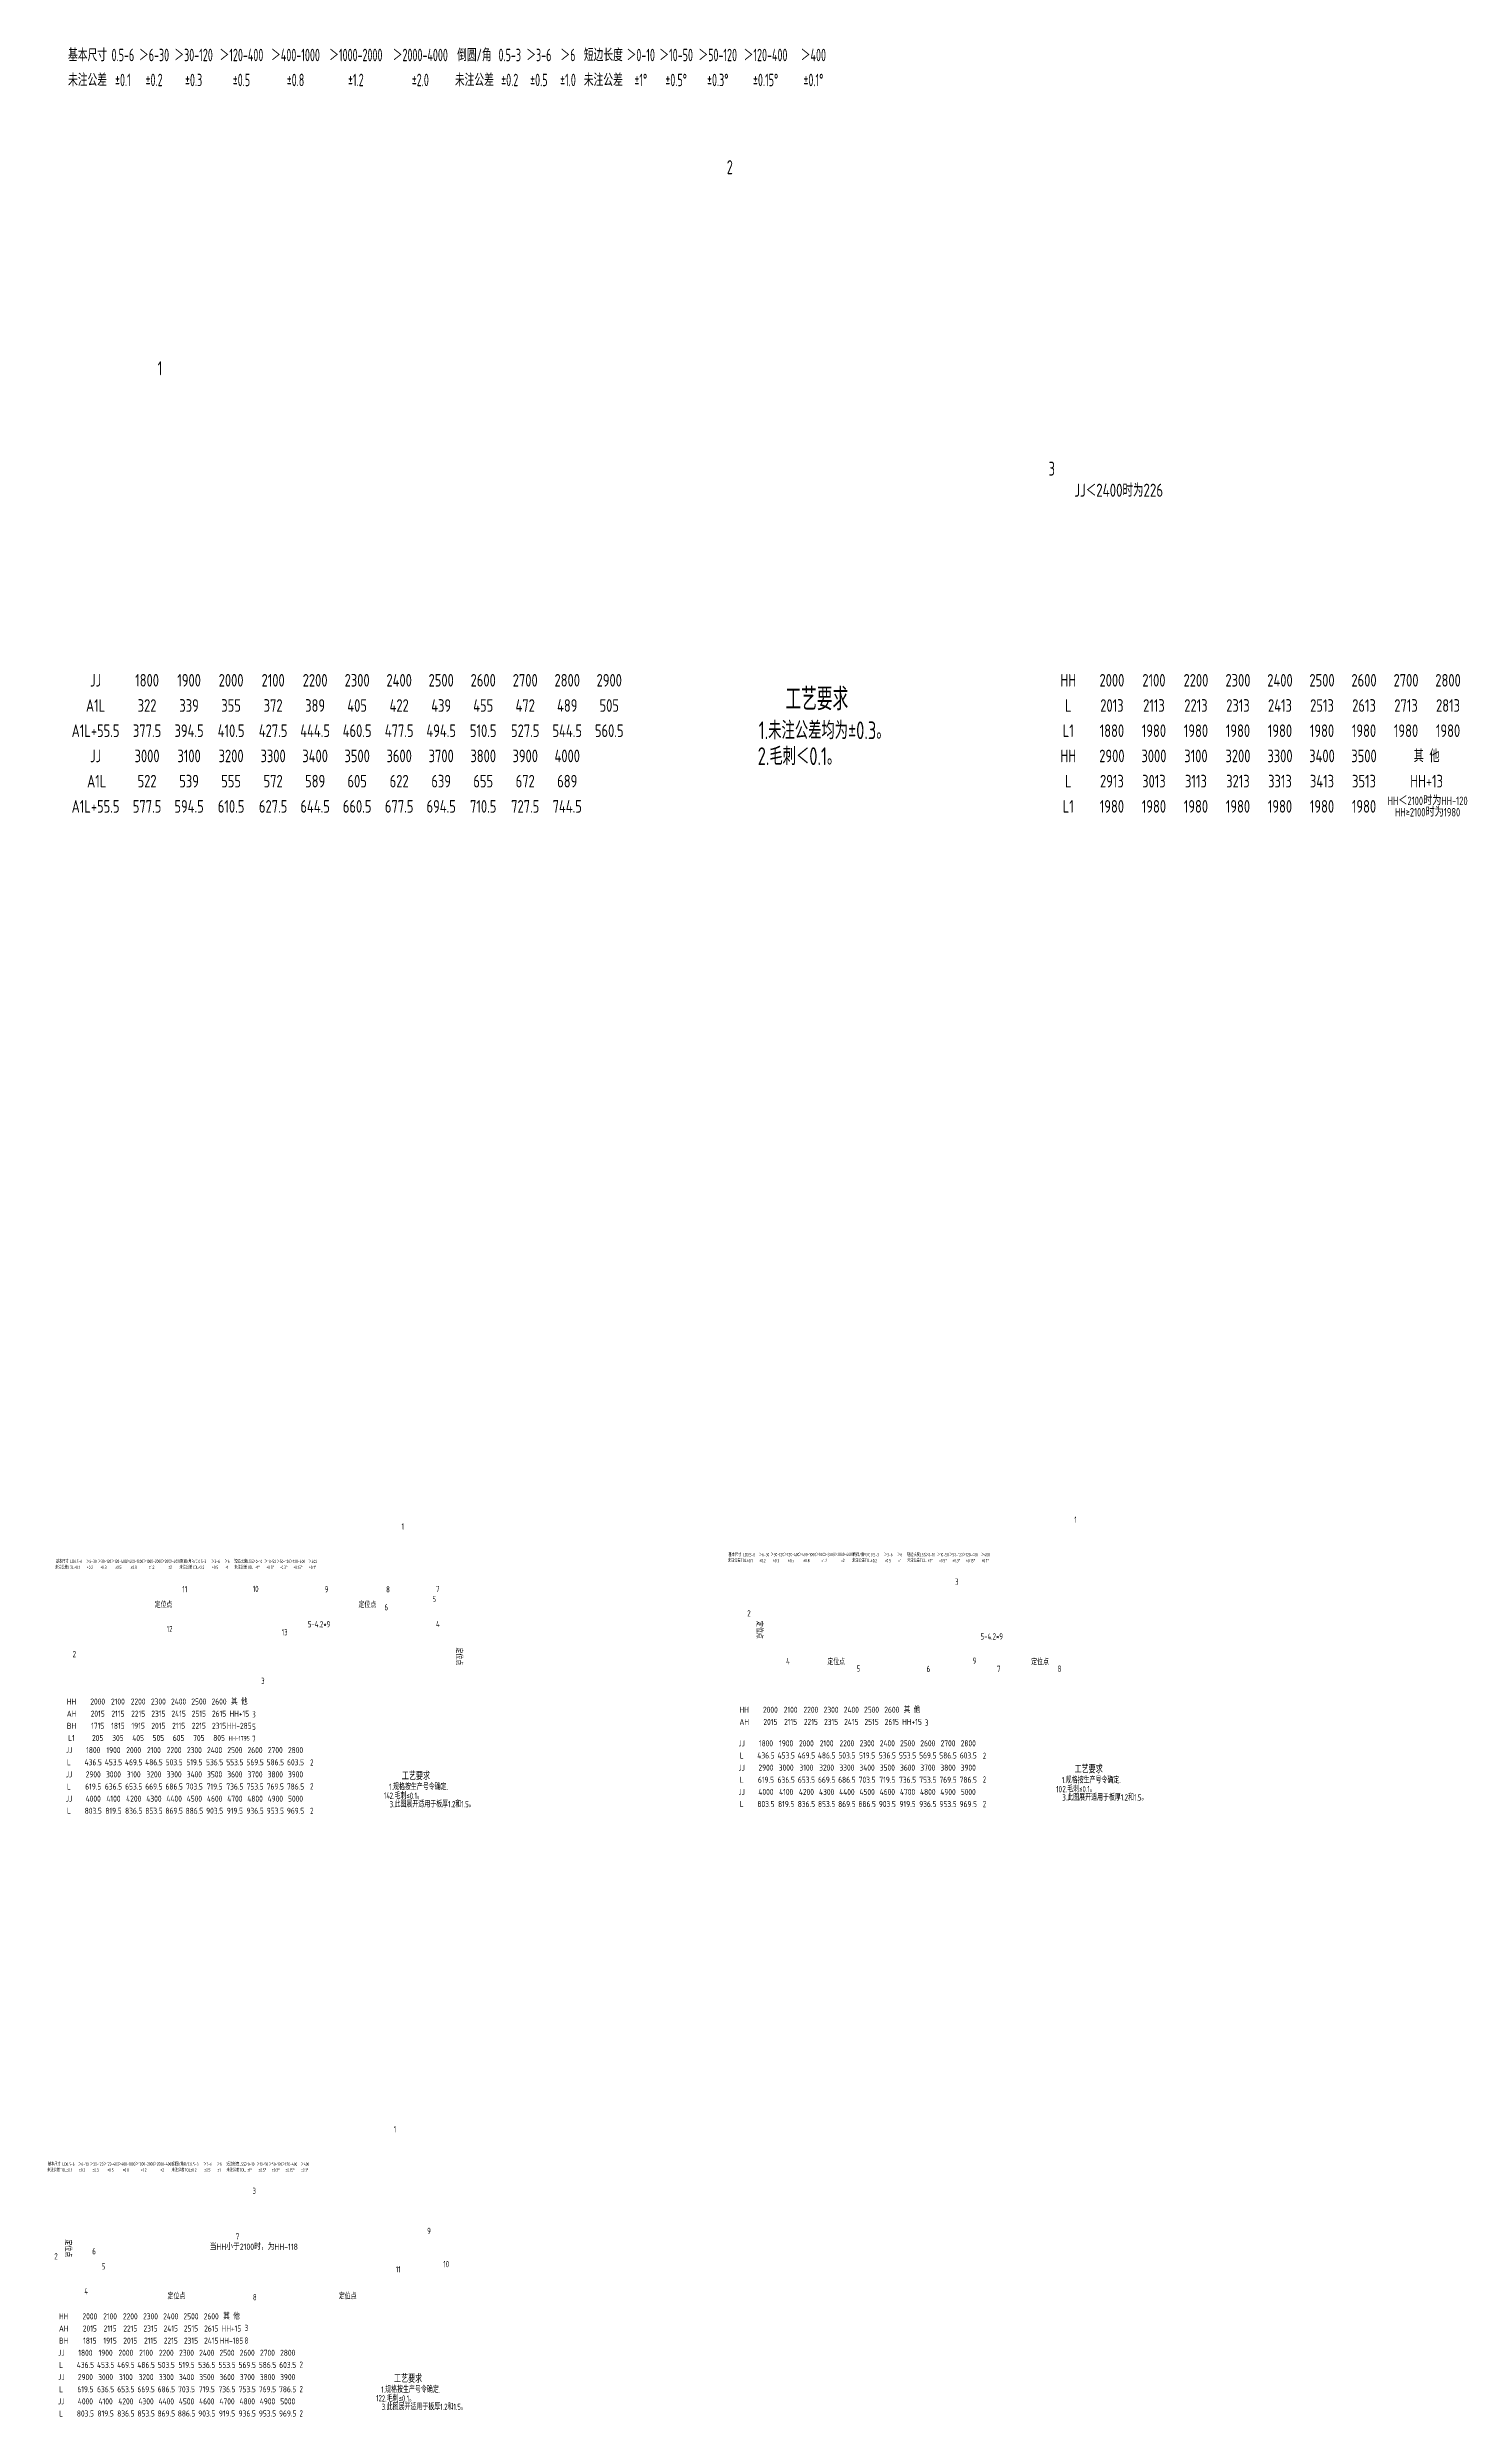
# Model space of a CAD drawing. Header units: inches. Extents: x 14216 to 120088, y -29410 to 23559.
# Drawn here: x 57208 to 60242, y 14715 to 19789 of the extents above; entities that cross this region are included whole.
import ezdxf
from ezdxf.enums import TextEntityAlignment as Align

# ---------------------------------------------------------------- set-up
doc = ezdxf.new("R2010")
doc.units = ezdxf.units.IN
doc.header["$LTSCALE"] = 0.3
doc.header["$MEASUREMENT"] = 0
for name, color, linetype in [('2', 2, 'Continuous'), ('2细实线', 2, 'Continuous'), ('6', 3, 'Continuous'), ('7', 4, 'Continuous')]:
    doc.layers.add(name, color=color, linetype=linetype)
doc.layers.add('粗实线', color=7, linetype='Continuous', lineweight=30)
doc.styles.add('HZ', font='isocp2.shx', dxfattribs={"width": 0.7, "bigfont": 'hztxt.shx'})

msp = doc.modelspace()

# ---------------------------------------------------------------- texts
at = {"layer": '2', "color": 4, "style": 'HZ', "width": 0.7}
for s, height, p in [('2', 30, (58663.374, 19517.058)), ('1', 30, (57444.43, 19086.427)), ('3', 30, (59352.923, 18871.641)), ('12', 13.5, (57463.643, 16395.159)), ('14', 13.5, (57928.952, 16038.58)), ('3', 13.5, (57647.41, 15192.079)), ('9', 13.5, (58021.52, 15106.304)), ('6', 13.5, (57304.136, 15062.813)), ('7', 13.5, (57611.589, 15094.142)), ('2', 13.5, (57222.976, 15052.058)), ('5', 13.5, (57324.451, 15030.598)), ('11', 13.5, (57954.216, 15023.99)), ('10', 13.5, (58055.98, 15035.336)), ('4', 13.5, (57287.318, 14977.306)), ('8', 13.5, (57648.358, 14964.476)), ('8', 13.5, (57630.414, 14871.699)), ('3', 13.5, (57630.751, 14898.563)), ('2', 13.5, (57748.124, 14819.989)), ('2', 13.5, (57748.124, 14767.592)), ('2', 13.5, (57748.124, 14715.46)), ('12', 13.5, (57912.153, 14748.069))]:
    msp.add_text(s, height=height, dxfattribs=at).set_placement(p)
at = {"layer": '2', "color": 6, "style": 'HZ', "width": 0.8}
msp.add_text('JJ＜2400时为226', height=28, dxfattribs=at).set_placement((59502.851, 18840.301), align=Align.MIDDLE_CENTER)
at = {"layer": '2', "color": 6, "style": 'HZ'}
for s, height, width, p in [('1.未注公差均为±0.3。', 38, 0.75, (58731.628, 18307.249)), ('2.毛刺＜0.1。', 38, 0.75, (58729.482, 18251.854)), ('定位点', 12.5, 0.75, (57437.775, 16447.472)), ('定位点', 12.5, 0.75, (57874.318, 16447.472)), ('定位点', 12.5, 0.75, (58878.717, 16325.305)), ('定位点', 12.5, 0.75, (59315.261, 16324.923)), ('1.规格按生产号令确定.', 13.5, 0.7, (59380.841, 16071.689)), ('1.规格按生产号令确定.', 13.5, 0.7, (57939.898, 16057.175)), ('3.此图展开适用于板厚1.2和1.5。', 13.5, 0.7, (57941.004, 16020.067)), ('2.毛刺≤0.1。', 13.5, 0.7, (57941.307, 16038.021)), ('3.此图展开适用于板厚1.2和1.5。', 13.5, 0.7, (59381.946, 16034.581)), ('2.毛刺≤0.1。', 13.5, 0.7, (59382.25, 16052.535)), ('定位点', 12.5, 0.75, (57465.498, 14966.958)), ('定位点', 12.5, 0.75, (57832.348, 14966.958)), ('1.规格按生产号令确定.', 13.5, 0.7, (57923.099, 14766.663)), ('3.此图展开适用于板厚1.2和1.5。', 13.5, 0.7, (57924.205, 14729.555)), ('2.毛刺≤0.1。', 13.5, 0.7, (57924.509, 14747.509))]:
    msp.add_text(s, height=height, dxfattribs=dict(at, width=width)).set_placement(p)
at = {"layer": '2', "style": 'HZ', "width": 0.8}
for s, p in [('HH＜2100时为HH-120', (60164.577, 18175.221)), ('HH≥2100时为1980', (60164.577, 18150.792))]:
    msp.add_text(s, height=18.225, dxfattribs=at).set_placement(p, align=Align.MIDDLE_CENTER)
at = {"layer": '2', "color": 6, "style": 'HZ', "width": 0.75}
for p in [(58726.894, 16419.07), (58083.122, 16362.387), (57245.772, 15094.89)]:
    msp.add_text('定位点', height=12.5, rotation=270, dxfattribs=at).set_placement(p)
at = {"layer": '2', "color": 6, "ltscale": 50, "style": 'HZ', "width": 0.8}
msp.add_text('当HH小于2100时，为HH-118', height=13.5, dxfattribs=at).set_placement((57650.163, 15079.166), align=Align.MIDDLE_CENTER)
at = {"layer": '2', "color": 6, "ltscale": 50, "char_height": 13.5, "attachment_point": 5, "style": 'HZ'}
for insert in [(57789.93, 16412.194), (59230.873, 16386.064)]:
    msp.add_mtext('\\A1;5-4.2*9', dxfattribs=dict(at, insert=insert))
at = {"layer": '2细实线', "linetype": 'ByBlock', "style": 'HZ', "width": 0.65}
for s, p in [('基本尺寸', (57294.016, 19772.255)), ('0.5-6', (57369.751, 19772.255)), ('＞6-30', (57436.576, 19772.255)), ('＞30-120', (57521.221, 19772.255)), ('＞120-400', (57623.686, 19772.255)), ('＞400-1000', (57739.516, 19772.255)), ('＞1000-2000', (57868.711, 19772.255)), ('＞2000-4000', (58006.816, 19772.255)), ('倒圆/角', (58122.646, 19772.255)), ('0.5-3', (58198.381, 19772.255)), ('＞3-6', (58260.751, 19772.255)), ('＞6', (58323.121, 19772.255)), ('短边长度', (58398.856, 19772.255)), ('＞0-10', (58479.046, 19772.255)), ('＞10-50', (58554.781, 19772.255)), ('＞50-120', (58643.881, 19772.255)), ('＞120-400', (58746.346, 19772.255)), ('＞400', (58848.811, 19772.255)), ('未注公差', (57294.016, 19718.795)), ('未注公差', (58122.646, 19718.795)), ('未注公差', (58398.856, 19718.795)), ('%%p0.1', (57369.751, 19718.795)), ('%%p0.2', (57436.576, 19718.795)), ('%%p0.3', (57521.221, 19718.795)), ('%%p0.5', (57623.686, 19718.795)), ('%%p0.8', (57739.516, 19718.795)), ('%%p1.2', (57868.711, 19718.795)), ('%%p2.0', (58006.816, 19718.795)), ('%%p0.2', (58198.381, 19718.795)), ('%%p0.5', (58260.751, 19718.795)), ('%%p1.0', (58323.121, 19718.795)), ('%%p1%%d', (58479.046, 19718.795)), ('%%p0.5%%d', (58554.781, 19718.795)), ('%%p0.3%%d', (58643.881, 19718.795)), ('%%p0.15%%d', (58746.346, 19718.795)), ('%%p0.1%%d', (58848.811, 19718.795))]:
    msp.add_text(s, height=26.73, dxfattribs=at).set_placement(p, align=Align.MIDDLE_CENTER)
at = {"layer": '2细实线', "style": 'HZ', "width": 0.8}
for s, height, p in [('JJ', 27, (57311.27, 18433.379)), ('1800', 27, (57421.553, 18433.379)), ('1900', 27, (57511.553, 18433.379)), ('2000', 27, (57601.553, 18433.379)), ('2100', 27, (57691.553, 18433.379)), ('2200', 27, (57781.553, 18433.379)), ('2300', 27, (57871.553, 18433.379)), ('2400', 27, (57961.553, 18433.379)), ('2500', 27, (58051.553, 18433.379)), ('2600', 27, (58141.553, 18433.379)), ('2700', 27, (58231.553, 18433.379)), ('2800', 27, (58321.553, 18433.379)), ('2900', 27, (58411.553, 18433.379)), ('HH', 27, (59394.767, 18433.379)), ('2000', 27, (59488.216, 18433.379)), ('2100', 27, (59578.216, 18433.379)), ('2200', 27, (59668.216, 18433.379)), ('2300', 27, (59758.216, 18433.379)), ('2400', 27, (59848.216, 18433.379)), ('2500', 27, (59938.216, 18433.379)), ('2600', 27, (60028.216, 18433.379)), ('2700', 27, (60118.216, 18433.379)), ('2800', 27, (60208.216, 18433.379)), ('A1L', 27, (57311.27, 18379.379)), ('322', 27, (57421.553, 18379.379)), ('339', 27, (57511.553, 18379.379)), ('355', 27, (57601.553, 18379.379)), ('372', 27, (57691.553, 18379.379)), ('389', 27, (57781.553, 18379.379)), ('405', 27, (57871.553, 18379.379)), ('422', 27, (57961.553, 18379.379)), ('439', 27, (58051.553, 18379.379)), ('455', 27, (58141.553, 18379.379)), ('472', 27, (58231.553, 18379.379)), ('489', 27, (58321.553, 18379.379)), ('505', 27, (58411.553, 18379.379)), ('L', 27, (59394.767, 18379.379)), ('2013', 27, (59488.216, 18379.379)), ('2113', 27, (59578.216, 18379.379)), ('2213', 27, (59668.216, 18379.379)), ('2313', 27, (59758.216, 18379.379)), ('2413', 27, (59848.216, 18379.379)), ('2513', 27, (59938.216, 18379.379)), ('2613', 27, (60028.216, 18379.379)), ('2713', 27, (60118.216, 18379.379)), ('2813', 27, (60208.216, 18379.379)), ('A1L+55.5', 27, (57311.27, 18325.379)), ('377.5', 27, (57421.553, 18325.379)), ('394.5', 27, (57511.553, 18325.379)), ('410.5', 27, (57601.553, 18325.379)), ('427.5', 27, (57691.553, 18325.379)), ('444.5', 27, (57781.553, 18325.379)), ('460.5', 27, (57871.553, 18325.379)), ('477.5', 27, (57961.553, 18325.379)), ('494.5', 27, (58051.553, 18325.379)), ('510.5', 27, (58141.553, 18325.379)), ('527.5', 27, (58231.553, 18325.379)), ('544.5', 27, (58321.553, 18325.379)), ('560.5', 27, (58411.553, 18325.379)), ('L1', 27, (59394.767, 18325.379)), ('1880', 27, (59488.216, 18325.379)), ('1980', 27, (59578.216, 18325.379)), ('1980', 27, (59668.216, 18325.379)), ('1980', 27, (59758.216, 18325.379)), ('1980', 27, (59848.216, 18325.379)), ('1980', 27, (59938.216, 18325.379)), ('1980', 27, (60028.216, 18325.379)), ('1980', 27, (60118.216, 18325.379)), ('1980', 27, (60208.216, 18325.379)), ('JJ', 27, (57311.27, 18271.379)), ('3000', 27, (57421.553, 18271.379)), ('3100', 27, (57511.553, 18271.379)), ('3200', 27, (57601.553, 18271.379)), ('3300', 27, (57691.553, 18271.379)), ('3400', 27, (57781.553, 18271.379)), ('3500', 27, (57871.553, 18271.379)), ('3600', 27, (57961.553, 18271.379)), ('3700', 27, (58051.553, 18271.379)), ('3800', 27, (58141.553, 18271.379)), ('3900', 27, (58231.553, 18271.379)), ('4000', 27, (58321.553, 18271.379)), ('HH', 27, (59394.767, 18271.379)), ('2900', 27, (59488.216, 18271.379)), ('3000', 27, (59578.216, 18271.379)), ('3100', 27, (59668.216, 18271.379)), ('3200', 27, (59758.216, 18271.379)), ('3300', 27, (59848.216, 18271.379)), ('3400', 27, (59938.216, 18271.379)), ('3500', 27, (60028.216, 18271.379)), ('其 他', 27, (60162.295, 18271.379)), ('A1L', 27, (57313.653, 18217.379)), ('522', 27, (57421.553, 18217.379)), ('539', 27, (57511.553, 18217.379)), ('555', 27, (57601.553, 18217.379)), ('572', 27, (57691.553, 18217.379)), ('589', 27, (57781.553, 18217.379)), ('605', 27, (57871.553, 18217.379)), ('622', 27, (57961.553, 18217.379)), ('639', 27, (58051.553, 18217.379)), ('655', 27, (58141.553, 18217.379)), ('672', 27, (58231.553, 18217.379)), ('689', 27, (58321.553, 18217.379)), ('L', 27, (59394.767, 18217.379)), ('2913', 27, (59488.216, 18217.379)), ('3013', 27, (59578.216, 18217.379)), ('3113', 27, (59668.216, 18217.379)), ('3213', 27, (59758.216, 18217.379)), ('3313', 27, (59848.216, 18217.379)), ('3413', 27, (59938.216, 18217.379)), ('3513', 27, (60028.216, 18217.379)), ('HH+13', 27, (60162.295, 18217.379)), ('A1L+55.5', 27, (57311.27, 18163.379)), ('577.5', 27, (57421.553, 18163.379)), ('594.5', 27, (57511.553, 18163.379)), ('610.5', 27, (57601.553, 18163.379)), ('627.5', 27, (57691.553, 18163.379)), ('644.5', 27, (57781.553, 18163.379)), ('660.5', 27, (57871.553, 18163.379)), ('677.5', 27, (57961.553, 18163.379)), ('694.5', 27, (58051.553, 18163.379)), ('710.5', 27, (58141.553, 18163.379)), ('727.5', 27, (58231.553, 18163.379)), ('744.5', 27, (58321.553, 18163.379)), ('L1', 27, (59394.767, 18163.379)), ('1980', 27, (59488.216, 18163.379)), ('1980', 27, (59578.216, 18163.379)), ('1980', 27, (59668.216, 18163.379)), ('1980', 27, (59758.216, 18163.379)), ('1980', 27, (59848.216, 18163.379)), ('1980', 27, (59938.216, 18163.379)), ('1980', 27, (60028.216, 18163.379)), ('HH', 13, (57259.751, 16246.629)), ('2000', 13, (57315.81, 16246.629)), ('2100', 13, (57359.143, 16246.629)), ('2200', 13, (57402.476, 16246.629)), ('2300', 13, (57445.81, 16246.629)), ('2400', 13, (57489.143, 16246.629)), ('2500', 13, (57532.476, 16246.629)), ('2600', 13, (57575.81, 16246.629)), ('其 他', 13, (57619.143, 16246.629)), ('HH', 13, (58700.693, 16228.959)), ('2000', 13, (58756.752, 16228.959)), ('2100', 13, (58800.086, 16228.959)), ('2200', 13, (58843.419, 16228.959)), ('2300', 13, (58886.752, 16228.959)), ('2400', 13, (58930.086, 16228.959)), ('2500', 13, (58973.419, 16228.959)), ('2600', 13, (59016.752, 16228.959)), ('其 他', 13, (59060.086, 16228.959)), ('AH', 13, (57259.751, 16220.629)), ('BH', 13, (57259.751, 16194.629)), ('2015', 13, (57315.81, 16220.629)), ('1715', 13, (57315.81, 16194.629)), ('1815', 13, (57359.143, 16194.629)), ('2115', 13, (57359.143, 16220.629)), ('2215', 13, (57402.476, 16220.629)), ('1915', 13, (57402.476, 16194.629)), ('2315', 13, (57445.81, 16220.629)), ('2015', 13, (57445.81, 16194.629)), ('2415', 13, (57489.143, 16220.629)), ('2115', 13, (57489.143, 16194.629)), ('2515', 13, (57532.476, 16220.629)), ('2215', 13, (57532.476, 16194.629)), ('2615', 13, (57575.81, 16220.629)), ('2315', 13, (57575.81, 16194.629)), ('HH-285', 13, (57619.143, 16194.629)), ('HH+15', 13, (57619.143, 16220.629)), ('AH', 13, (58700.693, 16202.959)), ('2015', 13, (58756.752, 16202.959)), ('2115', 13, (58800.086, 16202.959)), ('2215', 13, (58843.419, 16202.959)), ('2315', 13, (58886.752, 16202.959)), ('2415', 13, (58930.086, 16202.959)), ('2515', 13, (58973.419, 16202.959)), ('2615', 13, (59016.752, 16202.959)), ('HH+15', 13, (59060.086, 16202.959)), ('JJ', 13, (57254.259, 16142.629)), ('L1', 13, (57259.751, 16168.629)), ('1800', 13, (57306.259, 16142.629)), ('205', 13, (57315.81, 16168.629)), ('1900', 13, (57349.593, 16142.629)), ('305', 13, (57359.143, 16168.629)), ('2000', 13, (57392.926, 16142.629)), ('405', 13, (57402.476, 16168.629)), ('2100', 13, (57436.259, 16142.629)), ('505', 13, (57445.81, 16168.629)), ('2200', 13, (57479.593, 16142.629)), ('605', 13, (57489.143, 16168.629)), ('2300', 13, (57522.926, 16142.629)), ('705', 13, (57532.476, 16168.629)), ('2400', 13, (57566.259, 16142.629)), ('805', 13, (57575.81, 16168.629)), ('2500', 13, (57609.593, 16142.629)), ('HH-1795', 10, (57618.839, 16167.714)), ('2600', 13, (57652.926, 16142.629)), ('2700', 13, (57696.259, 16142.629)), ('2800', 13, (57739.593, 16142.629)), ('JJ', 13, (58695.202, 16157.143)), ('L', 13, (58695.202, 16131.143)), ('436.5', 13, (58747.202, 16131.143)), ('1800', 13, (58747.202, 16157.143)), ('453.5', 13, (58790.535, 16131.143)), ('1900', 13, (58790.535, 16157.143)), ('469.5', 13, (58833.869, 16131.143)), ('2000', 13, (58833.869, 16157.143)), ('486.5', 13, (58877.202, 16131.143)), ('2100', 13, (58877.202, 16157.143)), ('503.5', 13, (58920.535, 16131.143)), ('2200', 13, (58920.535, 16157.143)), ('519.5', 13, (58963.869, 16131.143)), ('2300', 13, (58963.869, 16157.143)), ('536.5', 13, (59007.202, 16131.143)), ('2400', 13, (59007.202, 16157.143)), ('553.5', 13, (59050.535, 16131.143)), ('2500', 13, (59050.535, 16157.143)), ('569.5', 13, (59093.869, 16131.143)), ('2600', 13, (59093.869, 16157.143)), ('586.5', 13, (59137.202, 16131.143)), ('2700', 13, (59137.202, 16157.143)), ('603.5', 13, (59180.535, 16131.143)), ('2800', 13, (59180.535, 16157.143)), ('JJ', 13, (57254.259, 16090.629)), ('L', 13, (57254.259, 16116.629)), ('436.5', 13, (57306.259, 16116.629)), ('2900', 13, (57306.259, 16090.629)), ('453.5', 13, (57349.593, 16116.629)), ('3000', 13, (57349.593, 16090.629)), ('469.5', 13, (57392.926, 16116.629)), ('3100', 13, (57392.926, 16090.629)), ('486.5', 13, (57436.259, 16116.629)), ('3200', 13, (57436.259, 16090.629)), ('503.5', 13, (57479.593, 16116.629)), ('3300', 13, (57479.593, 16090.629)), ('519.5', 13, (57522.926, 16116.629)), ('3400', 13, (57522.926, 16090.629)), ('536.5', 13, (57566.259, 16116.629)), ('3500', 13, (57566.259, 16090.629)), ('553.5', 13, (57609.593, 16116.629)), ('3600', 13, (57609.593, 16090.629)), ('569.5', 13, (57652.926, 16116.629)), ('3700', 13, (57652.926, 16090.629)), ('586.5', 13, (57696.259, 16116.629)), ('3800', 13, (57696.259, 16090.629)), ('603.5', 13, (57739.593, 16116.629)), ('3900', 13, (57739.593, 16090.629)), ('JJ', 13, (58695.202, 16105.143)), ('L', 13, (58695.202, 16079.143)), ('619.5', 13, (58747.202, 16079.143)), ('2900', 13, (58747.202, 16105.143)), ('636.5', 13, (58790.535, 16079.143)), ('3000', 13, (58790.535, 16105.143)), ('653.5', 13, (58833.869, 16079.143)), ('3100', 13, (58833.869, 16105.143)), ('669.5', 13, (58877.202, 16079.143)), ('3200', 13, (58877.202, 16105.143)), ('686.5', 13, (58920.535, 16079.143)), ('3300', 13, (58920.535, 16105.143)), ('703.5', 13, (58963.869, 16079.143)), ('3400', 13, (58963.869, 16105.143)), ('719.5', 13, (59007.202, 16079.143)), ('3500', 13, (59007.202, 16105.143)), ('736.5', 13, (59050.535, 16079.143)), ('3600', 13, (59050.535, 16105.143)), ('753.5', 13, (59093.869, 16079.143)), ('3700', 13, (59093.869, 16105.143)), ('769.5', 13, (59137.202, 16079.143)), ('3800', 13, (59137.202, 16105.143)), ('786.5', 13, (59180.535, 16079.143)), ('3900', 13, (59180.535, 16105.143)), ('JJ', 13, (57254.259, 16038.629)), ('L', 13, (57254.259, 16064.629)), ('619.5', 13, (57306.259, 16064.629)), ('4000', 13, (57306.259, 16038.629)), ('636.5', 13, (57349.593, 16064.629)), ('4100', 13, (57349.593, 16038.629)), ('653.5', 13, (57392.926, 16064.629)), ('4200', 13, (57392.926, 16038.629)), ('669.5', 13, (57436.259, 16064.629)), ('4300', 13, (57436.259, 16038.629)), ('686.5', 13, (57479.593, 16064.629)), ('4400', 13, (57479.593, 16038.629)), ('703.5', 13, (57522.926, 16064.629)), ('4500', 13, (57522.926, 16038.629)), ('719.5', 13, (57566.259, 16064.629)), ('4600', 13, (57566.259, 16038.629)), ('736.5', 13, (57609.593, 16064.629)), ('4700', 13, (57609.593, 16038.629)), ('753.5', 13, (57652.926, 16064.629)), ('4800', 13, (57652.926, 16038.629)), ('769.5', 13, (57696.259, 16064.629)), ('4900', 13, (57696.259, 16038.629)), ('786.5', 13, (57739.593, 16064.629)), ('5000', 13, (57739.593, 16038.629)), ('JJ', 13, (58695.202, 16053.143)), ('L', 13, (58695.202, 16027.143)), ('803.5', 13, (58747.202, 16027.143)), ('4000', 13, (58747.202, 16053.143)), ('819.5', 13, (58790.535, 16027.143)), ('4100', 13, (58790.535, 16053.143)), ('836.5', 13, (58833.869, 16027.143)), ('4200', 13, (58833.869, 16053.143)), ('853.5', 13, (58877.202, 16027.143)), ('4300', 13, (58877.202, 16053.143)), ('869.5', 13, (58920.535, 16027.143)), ('4400', 13, (58920.535, 16053.143)), ('886.5', 13, (58963.869, 16027.143)), ('4500', 13, (58963.869, 16053.143)), ('903.5', 13, (59007.202, 16027.143)), ('4600', 13, (59007.202, 16053.143)), ('919.5', 13, (59050.535, 16027.143)), ('4700', 13, (59050.535, 16053.143)), ('936.5', 13, (59093.869, 16027.143)), ('4800', 13, (59093.869, 16053.143)), ('953.5', 13, (59137.202, 16027.143)), ('4900', 13, (59137.202, 16053.143)), ('969.5', 13, (59180.535, 16027.143)), ('5000', 13, (59180.535, 16053.143)), ('L', 13, (57254.259, 16012.629)), ('803.5', 13, (57306.259, 16012.629)), ('819.5', 13, (57349.593, 16012.629)), ('836.5', 13, (57392.926, 16012.629)), ('853.5', 13, (57436.259, 16012.629)), ('869.5', 13, (57479.593, 16012.629)), ('886.5', 13, (57522.926, 16012.629)), ('903.5', 13, (57566.259, 16012.629)), ('919.5', 13, (57609.593, 16012.629)), ('936.5', 13, (57652.926, 16012.629)), ('953.5', 13, (57696.259, 16012.629)), ('969.5', 13, (57739.593, 16012.629)), ('HH', 13, (57242.952, 14930.117)), ('2000', 13, (57299.011, 14930.117)), ('2100', 13, (57342.344, 14930.117)), ('2200', 13, (57385.678, 14930.117)), ('2300', 13, (57429.011, 14930.117)), ('2400', 13, (57472.344, 14930.117)), ('2500', 13, (57515.678, 14930.117)), ('2600', 13, (57559.011, 14930.117)), ('其 他', 13, (57602.344, 14930.117)), ('AH', 13, (57242.952, 14904.117)), ('BH', 13, (57242.952, 14878.117)), ('2015', 13, (57299.011, 14904.117)), ('1815', 13, (57299.011, 14878.117)), ('1915', 13, (57342.344, 14878.117)), ('2115', 13, (57342.344, 14904.117)), ('2015', 13, (57385.678, 14878.117)), ('2215', 13, (57385.678, 14904.117)), ('2315', 13, (57429.011, 14904.117)), ('2115', 13, (57429.011, 14878.117)), ('2415', 13, (57472.344, 14904.117)), ('2215', 13, (57472.344, 14878.117)), ('2515', 13, (57515.678, 14904.117)), ('2315', 13, (57515.678, 14878.117)), ('2415', 13, (57559.011, 14878.117)), ('2615', 13, (57559.011, 14904.117)), ('HH-185', 13, (57602.344, 14878.117)), ('HH+15', 13, (57602.344, 14904.117)), ('JJ', 13, (57237.461, 14852.117)), ('L', 13, (57237.461, 14826.117)), ('436.5', 13, (57289.461, 14826.117)), ('1800', 13, (57289.461, 14852.117)), ('453.5', 13, (57332.794, 14826.117)), ('1900', 13, (57332.794, 14852.117)), ('469.5', 13, (57376.127, 14826.117)), ('2000', 13, (57376.127, 14852.117)), ('486.5', 13, (57419.461, 14826.117)), ('2100', 13, (57419.461, 14852.117)), ('503.5', 13, (57462.794, 14826.117)), ('2200', 13, (57462.794, 14852.117)), ('519.5', 13, (57506.127, 14826.117)), ('2300', 13, (57506.127, 14852.117)), ('536.5', 13, (57549.461, 14826.117)), ('2400', 13, (57549.461, 14852.117)), ('553.5', 13, (57592.794, 14826.117)), ('2500', 13, (57592.794, 14852.117)), ('569.5', 13, (57636.127, 14826.117)), ('2600', 13, (57636.127, 14852.117)), ('586.5', 13, (57679.461, 14826.117)), ('2700', 13, (57679.461, 14852.117)), ('603.5', 13, (57722.794, 14826.117)), ('2800', 13, (57722.794, 14852.117)), ('JJ', 13, (57237.461, 14800.117)), ('L', 13, (57237.461, 14774.117)), ('619.5', 13, (57289.461, 14774.117)), ('2900', 13, (57289.461, 14800.117)), ('636.5', 13, (57332.794, 14774.117)), ('3000', 13, (57332.794, 14800.117)), ('653.5', 13, (57376.127, 14774.117)), ('3100', 13, (57376.127, 14800.117)), ('669.5', 13, (57419.461, 14774.117)), ('3200', 13, (57419.461, 14800.117)), ('686.5', 13, (57462.794, 14774.117)), ('3300', 13, (57462.794, 14800.117)), ('703.5', 13, (57506.127, 14774.117)), ('3400', 13, (57506.127, 14800.117)), ('719.5', 13, (57549.461, 14774.117)), ('3500', 13, (57549.461, 14800.117)), ('736.5', 13, (57592.794, 14774.117)), ('3600', 13, (57592.794, 14800.117)), ('753.5', 13, (57636.127, 14774.117)), ('3700', 13, (57636.127, 14800.117)), ('769.5', 13, (57679.461, 14774.117)), ('3800', 13, (57679.461, 14800.117)), ('786.5', 13, (57722.794, 14774.117)), ('3900', 13, (57722.794, 14800.117)), ('JJ', 13, (57237.461, 14748.117)), ('L', 13, (57237.461, 14722.117)), ('803.5', 13, (57289.461, 14722.117)), ('4000', 13, (57289.461, 14748.117)), ('819.5', 13, (57332.794, 14722.117)), ('4100', 13, (57332.794, 14748.117)), ('836.5', 13, (57376.127, 14722.117)), ('4200', 13, (57376.127, 14748.117)), ('853.5', 13, (57419.461, 14722.117)), ('4300', 13, (57419.461, 14748.117)), ('869.5', 13, (57462.794, 14722.117)), ('4400', 13, (57462.794, 14748.117)), ('886.5', 13, (57506.127, 14722.117)), ('4500', 13, (57506.127, 14748.117)), ('903.5', 13, (57549.461, 14722.117)), ('4600', 13, (57549.461, 14748.117)), ('919.5', 13, (57592.794, 14722.117)), ('4700', 13, (57592.794, 14748.117)), ('936.5', 13, (57636.127, 14722.117)), ('4800', 13, (57636.127, 14748.117)), ('953.5', 13, (57679.461, 14722.117)), ('4900', 13, (57679.461, 14748.117)), ('969.5', 13, (57722.794, 14722.117)), ('5000', 13, (57722.794, 14748.117))]:
    msp.add_text(s, height=height, dxfattribs=at).set_placement(p, align=Align.MIDDLE_CENTER)
at = {"layer": '6', "color": 2, "style": 'HZ', "width": 0.7}
for s, p in [('未注公差TOL.', (57224.616, 16530.676)), ('基本尺寸 LD.', (57226.034, 16543.131)), ('0.5-6', (57265.585, 16542.958)), ('＞6-30', (57291.042, 16542.958)), ('＞30-120', (57316.039, 16543.179)), ('＞120-400', (57344.777, 16543.272)), ('＞400-1000', (57376.575, 16543.272)), ('＞1000-2000', (57413.272, 16543.363)), ('＞2000-4000', (57452.345, 16543.453)), ('未注公差TOL.', (57490.99, 16530.676)), ('倒圆/角R/C', (57492.408, 16543.131)), ('0.5-3', (57531.059, 16542.958)), ('＞3-6', (57559.012, 16542.958)), ('＞6', (57587.534, 16543.179)), ('未注公差TOL.', (57608.539, 16530.676)), ('短边长度LSS.', (57608.526, 16543.131)), ('＞0-10', (57647.314, 16542.958)), ('＞10-50', (57672.79, 16542.958)), ('＞50-120', (57698.831, 16542.958)), ('＞120-400', (57727.237, 16542.958)), ('＞400', (57767.109, 16542.958)), ('未注公差TOL.', (58665.559, 16545.189)), ('基本尺寸 LD.', (58666.977, 16557.645)), ('0.5-6', (58706.528, 16557.472)), ('%%P0.1', (58706.528, 16544.872)), ('＞6-30', (58731.985, 16557.472)), ('%%P0.2', (58733.528, 16544.872)), ('＞30-120', (58756.981, 16557.693)), ('%%P0.3', (58762.328, 16544.872)), ('＞120-400', (58785.72, 16557.786)), ('%%P0.5', (58794.27, 16544.965)), ('＞400-1000', (58817.518, 16557.786)), ('%%P0.8', (58827.151, 16544.965)), ('＞1000-2000', (58854.214, 16557.876)), ('%%P1.2', (58866.042, 16545.055)), ('＞2000-4000', (58893.288, 16557.967)), ('%%P2', (58908.078, 16545.146)), ('未注公差TOL.', (58931.933, 16545.189)), ('倒圆/角R/C', (58933.351, 16557.645)), ('0.5-3', (58972.002, 16557.472)), ('%%P0.2', (58972.002, 16544.872)), ('＞3-6', (58999.955, 16557.472)), ('%%P0.5', (59001.643, 16544.872)), ('＞6', (59028.476, 16557.693)), ('%%P1', (59030.213, 16544.872)), ('未注公差TOL.', (59049.481, 16545.189)), ('短边长度LSS.', (59049.469, 16557.645)), ('＞0-10', (59088.257, 16557.472)), ('%%P1%%D', (59094.027, 16544.872)), ('＞10-50', (59113.732, 16557.472)), ('%%P0.5%%D', (59117.999, 16544.872)), ('＞50-120', (59139.774, 16557.472)), ('%%P0.3%%D', (59146.743, 16544.872)), ('＞120-400', (59168.18, 16557.472)), ('%%P0.15%%D', (59175.773, 16544.872)), ('＞400', (59208.052, 16557.472)), ('%%P0.1%%D', (59209.227, 16544.872)), ('%%P0.1', (57265.585, 16530.358)), ('%%P0.2', (57292.585, 16530.358)), ('%%P0.3', (57321.385, 16530.358)), ('%%P0.5', (57353.327, 16530.451)), ('%%P0.8', (57386.209, 16530.451)), ('%%P1.2', (57425.099, 16530.542)), ('%%P2', (57467.135, 16530.632)), ('%%P0.2', (57531.059, 16530.358)), ('%%P0.5', (57560.701, 16530.358)), ('%%P1', (57589.271, 16530.358)), ('%%P1%%D', (57653.085, 16530.358)), ('%%P0.5%%D', (57677.056, 16530.358)), ('%%P0.3%%D', (57705.801, 16530.358)), ('%%P0.15%%D', (57734.83, 16530.358)), ('%%P0.1%%D', (57768.284, 16530.358)), ('未注公差TOL.', (57207.817, 15240.164)), ('基本尺寸 LD.', (57209.235, 15252.619)), ('0.5-6', (57248.786, 15252.446)), ('%%P0.1', (57248.786, 15239.846)), ('＞6-30', (57274.244, 15252.446)), ('%%P0.2', (57275.786, 15239.846)), ('＞30-120', (57299.24, 15252.667)), ('%%P0.3', (57304.586, 15239.846)), ('＞120-400', (57327.978, 15252.76)), ('%%P0.5', (57336.529, 15239.939)), ('＞400-1000', (57359.777, 15252.76)), ('%%P0.8', (57369.41, 15239.939)), ('＞1000-2000', (57396.473, 15252.851)), ('%%P1.2', (57408.3, 15240.03)), ('＞2000-4000', (57435.547, 15252.941)), ('%%P2', (57450.336, 15240.12)), ('未注公差TOL.', (57474.191, 15240.164)), ('倒圆/角R/C', (57475.609, 15252.619)), ('0.5-3', (57514.26, 15252.446)), ('%%P0.2', (57514.26, 15239.846)), ('＞3-6', (57542.213, 15252.446)), ('%%P0.5', (57543.902, 15239.846)), ('＞6', (57570.735, 15252.667)), ('%%P1', (57572.472, 15239.846)), ('未注公差TOL.', (57591.74, 15240.164)), ('短边长度LSS.', (57591.727, 15252.619)), ('＞0-10', (57630.516, 15252.446)), ('%%P1%%D', (57636.286, 15239.846)), ('＞10-50', (57655.991, 15252.446)), ('%%P0.5%%D', (57660.257, 15239.846)), ('＞50-120', (57682.033, 15252.446)), ('%%P0.3%%D', (57689.002, 15239.846)), ('＞120-400', (57710.438, 15252.446)), ('%%P0.15%%D', (57718.032, 15239.846)), ('＞400', (57750.311, 15252.446)), ('%%P0.1%%D', (57751.485, 15239.846))]:
    msp.add_text(s, height=7.2, dxfattribs=at).set_placement(p)
at = {"layer": '7', "style": 'HZ', "width": 0.7}
for s, p in [('1', (59407.609, 16629.177)), ('1', (57966.666, 16614.663)), ('11', (57497.07, 16480.406)), ('10', (57647.918, 16480.948)), ('9', (57802.137, 16480.308)), ('8', (57933.641, 16480.166)), ('7', (58040.385, 16480.795)), ('3', (59152.21, 16496.518)), ('6', (57930.153, 16441.798)), ('5', (58032.735, 16459.404)), ('2', (58707.167, 16428.87)), ('13', (57709.896, 16388.275)), ('4', (58040.48, 16405.918)), ('2', (57262.295, 16341.36)), ('4', (58790.34, 16326.039)), ('9', (59189.95, 16327.371)), ('3', (57665.977, 16284.131)), ('5', (58941.466, 16310.346)), ('6', (59091.239, 16309.762)), ('7', (59242.101, 16309.698)), ('8', (59372.049, 16310.295)), ('5', (57646.603, 16185.829)), ('3', (57646.794, 16212.413)), ('3', (59087.737, 16194.743)), ('7', (57646.645, 16159.881)), ('2', (59211.737, 16123.732)), ('2', (57770.794, 16109.218)), ('2', (59211.737, 16072.819)), ('2', (57770.794, 16058.305)), ('2', (59211.737, 16020.437)), ('10', (59368.806, 16052.146)), ('2', (57770.794, 16005.923)), ('1', (57949.867, 15324.151))]:
    msp.add_text(s, height=13.5, dxfattribs=at).set_placement(p)
at = {"layer": '粗实线', "color": 3, "linetype": 'Continuous', "lineweight": -3, "style": 'HZ', "width": 0.7}
for height, p in [(48, (58789.023, 18369.168)), (16, (57967.168, 16078.717)), (16, (59408.11, 16093.23)), (16, (57950.369, 14788.205))]:
    msp.add_text('工艺要求', height=height, dxfattribs=at).set_placement(p)

doc.saveas('drawing.dxf')
